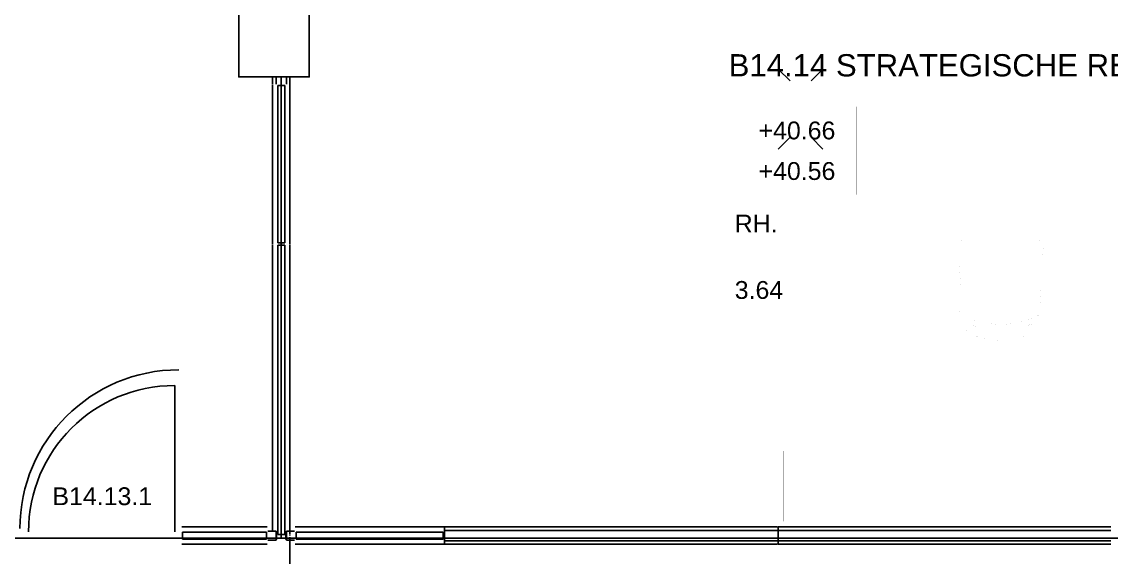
# Model space of a CAD drawing. Extents: x 7690 to 8871, y -6511 to -5312.
# Drawn here: x 8468.8 to 8711.9, y -6137.1 to -6017.6 of the extents above; entities that cross this region are included whole.
import ezdxf

# ---------------------------------------------------------------- set-up
doc = ezdxf.new("R2010")
doc.units = 0
doc.header["$MEASUREMENT"] = 0
doc.linetypes.add('DOT_DASH', pattern=[1, 0, -0.25, 0.5, -0.25])
doc.layers.get('0').update_dxf_attribs({"linetype": 'CONTINUOUS'})
for name, color, linetype in [('A-ALLG-BESCHRIFTUNG_10', 7, 'CONTINUOUS'), ('A-NEU-BÜROTRENNWAND-DAEMMUNG', 7, 'CONTINUOUS'), ('A-NEU-BÜROTRENNWAND-FEIN', 7, 'CONTINUOUS'), ('A-NEU-BÜROTRENNWAND-GROB', 7, 'CONTINUOUS'), ('A-NEU-BÜROTRENNWAND-TÜRPOSITION', 7, 'CONTINUOUS'), ('A-NEU-GRUNDRISS', 7, 'CONTINUOUS'), ('A-NEU-WAND-BETON', 7, 'CONTINUOUS'), ('BWZ122_NGF-POLYGON', 7, 'CONTINUOUS'), ('FM_OBJEKT_MOEBEL', 7, 'CONTINUOUS'), ('FM_OBJEKT_RAUM', 7, 'CONTINUOUS'), ('Z0_NEU', 7, 'CONTINUOUS'), ('Z1_POLYGONE_FLÄCHENNACHWEIS', 7, 'CONTINUOUS')]:
    doc.layers.add(name, color=color, linetype=linetype)
doc.styles.add('ARIAL', font='ARIAL')

# ---------------------------------------------------------------- blocks, each defined once
blk = doc.blocks.new('*D115')
at = {"layer": 'A-NEU-BÜROTRENNWAND-FEIN', "color": 250, "linetype": 'Continuous'}
for p, q in [((8525.5352, -6029.876), (8524.748, -6029.876)), ((8524.748, -6031.4912), (8524.748, -6029.876)), ((8525.5352, -6031.4912), (8525.5352, -6029.876))]:
    blk.add_line(p, q, dxfattribs=at)
blk = doc.blocks.new('*D116')
at = {"layer": 'A-NEU-BÜROTRENNWAND-FEIN', "color": 250, "linetype": 'Continuous'}
for p, q in [((8528.6074, -6029.876), (8527.8184, -6029.876)), ((8527.8184, -6031.4912), (8527.8184, -6029.876)), ((8528.6074, -6031.4912), (8528.6074, -6029.876))]:
    blk.add_line(p, q, dxfattribs=at)
blk = doc.blocks.new('*D117')
at = {"layer": 'A-NEU-BÜROTRENNWAND-GROB', "color": 250, "linetype": 'Continuous'}
for p, q in [((8527.8184, -6029.876), (8525.5352, -6029.876)), ((8525.5352, -6031.4912), (8525.5352, -6029.876)), ((8527.8184, -6031.4912), (8527.8184, -6029.876))]:
    blk.add_line(p, q, dxfattribs=at)
blk = doc.blocks.new('*D121')
at = {"layer": 'A-NEU-BÜROTRENNWAND-FEIN', "color": 250, "linetype": 'Continuous'}
blk.add_line((8502.918, -6131.3721), (8502.918, -6098.7354), dxfattribs=at)
at = {"layer": 'A-NEU-BÜROTRENNWAND-FEIN', "color": 250, "linetype": 'Continuous', "const_width": 0.00174}
for points in [[(8470.2793, -6131.3721), (8502.918, -6131.3721), (8502.918, -6131.6084), (8470.2793, -6131.6084)], [(8470.2793, -6131.6084), (8502.918, -6131.6084), (8502.918, -6131.8447), (8470.2793, -6131.8447)]]:
    blk.add_lwpolyline(points, close=True, dxfattribs=at)
at = {"layer": 'A-NEU-BÜROTRENNWAND-FEIN', "color": 250, "linetype": 'Continuous'}
blk.add_arc((8502.918, -6131.3721), 32.6377, 90, 180, dxfattribs=at)
blk = doc.blocks.new('*D134')
at = {"layer": 'BWZ122_NGF-POLYGON', "color": 6, "linetype": 'Continuous', "const_width": 0.0139}
blk.add_lwpolyline([(8526.6777, -6014.1284), (8532.9375, -6014.1284), (8532.9375, -6029.8765), (8526.6777, -6029.8765), (8526.6777, -6132.8291), (8748.291, -6132.8291), (8748.291, -6132.8291), (8748.291, -6128.6948), (8760.1016, -6128.6948), (8760.1016, -6132.2383), (8761.2852, -6132.2383), (8761.2852, -6025.5454), (8760.1016, -6025.5454), (8748.291, -6025.5454), (8748.291, -6018.459), (8760.1016, -6018.459), (8760.1016, -6025.5454), (8761.2852, -6025.5454), (8761.2852, -5911.7661), (8760.1016, -5911.7661), (8760.1016, -5915.3096), (8748.291, -5915.3096), (8748.291, -5911.7661), (8526.6777, -5911.7661)], close=True, dxfattribs=at)
blk = doc.blocks.new('*D135')
at = {"layer": 'BWZ122_NGF-POLYGON', "color": 6, "linetype": 'Continuous', "const_width": 0.0139}
blk.add_lwpolyline([(8528.6074, -6234.6001), (8528.6074, -6134.1675), (8528.6074, -6132.8286), (8748.291, -6132.8286), (8748.291, -6135.7817), (8760.1035, -6135.7817), (8760.1035, -6132.2383), (8761.2852, -6132.2383), (8761.2852, -6238.9312)], dxfattribs=at)
blk = doc.blocks.new('*D136')
at = {"layer": 'BWZ122_NGF-POLYGON', "color": 6, "linetype": 'Continuous', "const_width": 0.0139}
blk.add_lwpolyline([(8447.8984, -6132.8286), (8526.6777, -6132.8286), (8526.6777, -6029.8765), (8517.1895, -6029.8765), (8517.1895, -6014.1284), (8526.6777, -6014.1284), (8526.6777, -5809.4043), (8517.1895, -5809.4043), (8517.1895, -5793.6563)], dxfattribs=at)
blk = doc.blocks.new('*D147')
at = {"layer": 'BWZ122_NGF-POLYGON', "color": 6, "linetype": 'Continuous', "const_width": 0.0139}
blk.add_lwpolyline([(8414.8281, -6135.7817), (8431.3633, -6135.7817), (8431.7559, -6135.7817), (8447.8984, -6135.7817), (8447.8984, -6132.8286), (8528.6074, -6132.8286), (8528.6074, -6234.6001), (8517.1895, -6234.6001), (8517.1895, -6250.3481), (8528.6074, -6250.3481), (8528.6074, -6454.6787), (8521.5195, -6454.6787), (8521.5195, -6466.4897), (8525.0645, -6466.4897), (8525.0645, -6476.3335), (8414.8281, -6476.3335), (8414.8281, -6466.4897), (8418.3711, -6466.4897), (8418.3711, -6454.6787), (8414.8281, -6454.6787), (8414.8281, -6250.3481), (8422.7012, -6250.3481), (8422.7012, -6234.6001), (8414.8281, -6234.6001)], close=True, dxfattribs=at)
blk = doc.blocks.new('*D183')
at = {"layer": 'Z0_NEU', "color": 1, "linetype": 'Continuous', "const_width": 0.0139}
for points in [[(8503.8105, -6095.2295), (8503.8105, -6130.6626)], [(8503.8105, -6130.6626), (8468.377, -6130.6626)]]:
    blk.add_lwpolyline(points, dxfattribs=at)
at = {"layer": 'Z0_NEU', "color": 1, "linetype": 'Continuous'}
blk.add_arc((8503.8105, -6130.6626), 35.4329, 90, 180, dxfattribs=at)
blk = doc.blocks.new('*D424')
at = {"layer": 'FM_OBJEKT_MOEBEL', "color": 250, "linetype": 'Continuous'}
for p, q in [((8640.248, -6030.7773), (8637.5859, -6028.1152)), ((8644.9004, -6030.7773), (8647.5625, -6028.1152)), ((8640.248, -6043.3047), (8637.5859, -6045.9668)), ((8644.9004, -6043.3047), (8647.5625, -6045.9668))]:
    blk.add_line(p, q, dxfattribs=at)
at = {"layer": 'FM_OBJEKT_MOEBEL', "color": 250, "linetype": 'Continuous', "const_width": 0.00174}
for points in [[(8636.6699, -6027.1987), (8648.4805, -6027.1987), (8648.4805, -6046.8833), (8636.6699, -6046.8833)], [(8640.6055, -6031.1357), (8644.543, -6031.1357), (8644.543, -6042.9463), (8640.6055, -6042.9463)]]:
    blk.add_lwpolyline(points, close=True, dxfattribs=at)
blk = doc.blocks.new('*D425')
at = {"layer": 'FM_OBJEKT_MOEBEL', "color": 250, "linetype": 'Continuous', "const_width": 0.00174}
blk.add_lwpolyline([(8642.5762, -6062.6309), (8729.1895, -6062.6309), (8729.1895, -6027.1973), (8642.5762, -6027.1973)], close=True, dxfattribs=at)
blk = doc.blocks.new('*D426')
at = {"layer": 'FM_OBJEKT_MOEBEL', "color": 250, "linetype": 'Continuous', "const_width": 0.00174}
blk.add_lwpolyline([(8575.8516, -6113.3315), (8544.3555, -6113.3315), (8544.3555, -6129.0796), (8575.8516, -6129.0796)], close=True, dxfattribs=at)
blk = doc.blocks.new('*D427')
at = {"layer": 'FM_OBJEKT_MOEBEL', "color": 250, "linetype": 'Continuous', "const_width": 0.00174}
blk.add_lwpolyline([(8607.3379, -6113.3315), (8575.8418, -6113.3315), (8575.8418, -6129.0796), (8607.3379, -6129.0796)], close=True, dxfattribs=at)
blk = doc.blocks.new('*D428')
at = {"layer": 'FM_OBJEKT_MOEBEL', "color": 250, "linetype": 'Continuous', "const_width": 0.00174}
blk.add_lwpolyline([(8638.8359, -6113.3315), (8607.3398, -6113.3315), (8607.3398, -6129.0796), (8638.8359, -6129.0796)], close=True, dxfattribs=at)
blk = doc.blocks.new('*D429')
at = {"layer": 'FM_OBJEKT_MOEBEL', "color": 250, "linetype": 'Continuous', "const_width": 0.00174}
blk.add_lwpolyline([(8670.332, -6113.3315), (8638.8379, -6113.3315), (8638.8379, -6129.0796), (8670.332, -6129.0796)], close=True, dxfattribs=at)
blk = doc.blocks.new('*D430')
at = {"layer": 'FM_OBJEKT_MOEBEL', "color": 250, "linetype": 'Continuous', "const_width": 0.00174}
blk.add_lwpolyline([(8701.8301, -6113.3315), (8670.334, -6113.3315), (8670.334, -6129.0796), (8701.8301, -6129.0796)], close=True, dxfattribs=at)
blk = doc.blocks.new('*D431')
at = {"layer": 'FM_OBJEKT_MOEBEL', "color": 250, "linetype": 'Continuous', "const_width": 0.00174}
blk.add_lwpolyline([(8733.3281, -6113.3315), (8701.832, -6113.3315), (8701.832, -6129.0796), (8733.3281, -6129.0796)], close=True, dxfattribs=at)
blk = doc.blocks.new('*D469')
at = {"layer": 'FM_OBJEKT_MOEBEL', "color": 250, "linetype": 'Continuous', "const_width": 0.00174}
blk.add_lwpolyline([(8695.8926, -6082.959), (8696.9102, -6082.4399), (8698.2891, -6082.4399), (8698.3506, -6082.4351), (8698.4141, -6082.4199), (8698.4648, -6082.3984), (8698.5293, -6082.3584), (8698.5684, -6082.3252), (8698.5967, -6082.292), (8698.6289, -6082.2466), (8698.6523, -6082.1963), (8698.6748, -6082.127), (8698.6816, -6082.0464), (8698.6816, -6082.0464), (8698.6826, -6071.8101), (8698.6787, -6071.7539), (8698.668, -6071.7031), (8698.6523, -6071.6577), (8698.6318, -6071.6162), (8698.5996, -6071.5679), (8698.5684, -6071.5317), (8698.5205, -6071.4912), (8698.4727, -6071.4619), (8698.4336, -6071.4438), (8698.3955, -6071.4312), (8698.3379, -6071.4194), (8698.2891, -6071.416), (8696.9121, -6071.4165), (8696.8359, -6071.4243), (8696.7891, -6071.4365), (8696.752, -6071.4497), (8696.708, -6071.4731), (8696.6709, -6071.4995), (8696.6328, -6071.5317), (8696.6016, -6071.5674), (8696.5762, -6071.603), (8696.5479, -6071.6587), (8696.5332, -6071.7002), (8696.5215, -6071.7612), (8696.5176, -6071.8101), (8696.5176, -6082.0459), (8696.5234, -6082.1152), (8696.5391, -6082.1748), (8696.5684, -6082.2417), (8696.6094, -6082.2993), (8696.6318, -6082.3237), (8696.668, -6082.3555), (8696.6973, -6082.3765), (8696.7285, -6082.395), (8696.7695, -6082.4136), (8696.8174, -6082.4282), (8696.8604, -6082.436), (8696.9102, -6082.4399), (8695.8926, -6082.959), (8696.7432, -6067.5439), (8696.7188, -6067.2295), (8696.5371, -6066.8096), (8696.2207, -6066.4976), (8695.9121, -6066.3501), (8695.5645, -6066.2979), (8678.9668, -6066.2983), (8678.627, -6066.3486), (8678.4473, -6066.4194), (8678.1094, -6066.6675), (8677.8926, -6066.9907), (8677.8125, -6067.23), (8677.7871, -6067.5444), (8678.6387, -6082.958), (8677.6191, -6082.4395), (8677.7285, -6082.4253), (8677.8398, -6082.3735), (8677.8984, -6082.3252), (8677.9941, -6082.1719), (8678.0137, -6082.0469), (8678.0137, -6071.8101), (8677.9922, -6071.6816), (8677.9395, -6071.5786), (8677.8301, -6071.4771), (8677.6855, -6071.4219), (8677.6211, -6071.4165), (8676.2422, -6071.416), (8676.1133, -6071.439), (8675.9629, -6071.5322), (8675.9082, -6071.6021), (8675.8672, -6071.6904), (8675.8496, -6071.8105), (8675.8477, -6082.0459), (8675.8672, -6082.165), (8675.9629, -6082.3242), (8676.0527, -6082.3906), (8676.1348, -6082.4248), (8677.6191, -6082.4395), (8678.6387, -6082.958), (8678.9844, -6083.1362), (8679.6445, -6083.4502), (8680.4102, -6083.7754), (8681.5586, -6084.189), (8682.4785, -6084.4619), (8683.4375, -6084.6914), (8684.3379, -6084.8579), (8685.1992, -6084.9756), (8685.6855, -6085.0234), (8686.1875, -6085.0601), (8686.6035, -6085.0791), (8686.8047, -6085.0854), (8687.0664, -6085.0898), (8687.125, -6085.0908), (8687.1914, -6085.0913), (8687.1914, -6086.6646), (8687.1816, -6086.6646), (8687.125, -6086.6641), (8686.8203, -6086.6587), (8686.5449, -6086.6475), (8686.2168, -6086.6279), (8685.9238, -6086.604), (8685.5273, -6086.562), (8685.2188, -6086.5229), (8684.8379, -6086.4639), (8684.4355, -6086.3916), (8684.0781, -6086.3164), (8683.709, -6086.23), (8683.3262, -6086.1299), (8683, -6086.0347), (8682.6523, -6085.9253), (8682.2715, -6085.7939), (8682, -6085.6934), (8681.6465, -6085.5527), (8681.2285, -6085.373), (8680.8965, -6085.2261), (8680.5977, -6085.1714), (8680.3672, -6085.1929), (8680.1113, -6085.2861), (8679.8887, -6085.4482), (8679.7129, -6085.6772), (8679.6309, -6085.8691), (8679.5879, -6086.1572), (8679.6445, -6086.48), (8679.8027, -6086.7666), (8679.9805, -6086.9414), (8680.3145, -6087.1201), (8680.6621, -6087.2744), (8681.002, -6087.4165), (8681.3652, -6087.5581), (8681.7441, -6087.6958), (8682.1699, -6087.8384), (8682.5098, -6087.9429), (8682.873, -6088.0474), (8683.2227, -6088.1372), (8683.5098, -6088.2065), (8683.8379, -6088.2788), (8684.1367, -6088.3384), (8684.5254, -6088.4087), (8684.9063, -6088.4673), (8685.3457, -6088.5239), (8685.7637, -6088.5659), (8686.1523, -6088.5972), (8686.5156, -6088.6177), (8686.875, -6088.6294), (8687.2656, -6088.6343), (8687.6504, -6088.6294), (8688.0645, -6088.6147), (8688.5254, -6088.5864), (8689.043, -6088.5396), (8689.4785, -6088.4868), (8689.8555, -6088.4321), (8690.3945, -6088.3384), (8690.8379, -6088.2485), (8691.2695, -6088.147), (8691.748, -6088.022), (8692.1816, -6087.894), (8692.6797, -6087.7319), (8693.1191, -6087.5757), (8693.5371, -6087.4116), (8693.8672, -6087.2744), (8694.1895, -6087.1323), (8694.4395, -6087.0137), (8694.6113, -6086.8916), (8694.7988, -6086.666), (8694.8926, -6086.4624), (8694.9355, -6086.2632), (8694.9414, -6086.0977), (8694.9004, -6085.8672), (8694.8496, -6085.7358), (8694.6934, -6085.501), (8694.5742, -6085.3867), (8694.373, -6085.2617), (8694.1836, -6085.1968), (8693.9238, -6085.1714), (8693.7305, -6085.1968), (8693.5391, -6085.2637), (8693.2305, -6085.4048), (8692.8379, -6085.5718), (8692.584, -6085.6724), (8692.2871, -6085.7837), (8692, -6085.8843), (8691.625, -6086.0059), (8691.2676, -6086.1118), (8690.8789, -6086.2158), (8690.4863, -6086.3091), (8689.9961, -6086.4102), (8689.5801, -6086.4829), (8689.1563, -6086.5439), (8688.6895, -6086.5962), (8688.3633, -6086.6245), (8688.0801, -6086.6431), (8687.8125, -6086.6548), (8687.5, -6086.6631), (8687.3281, -6086.6655), (8687.1914, -6086.6646), (8687.1914, -6085.0913), (8687.5117, -6085.0898), (8687.7969, -6085.083), (8688.1816, -6085.0684), (8688.5, -6085.0498), (8688.793, -6085.0278), (8689.0996, -6085.0005), (8689.584, -6084.9458), (8690.0215, -6084.8853), (8690.3809, -6084.8271), (8690.7051, -6084.769), (8691.0137, -6084.708), (8691.6465, -6084.5659), (8691.9668, -6084.4844), (8692.3926, -6084.3672), (8692.8008, -6084.2451), (8693.2363, -6084.1025), (8693.6504, -6083.9556), (8694.123, -6083.7754), (8694.457, -6083.6377), (8694.8008, -6083.4893), (8695.1445, -6083.3315), (8695.4102, -6083.2036), (8695.6348, -6083.0923)], close=True, dxfattribs=at)

msp = doc.modelspace()

# ---------------------------------------------------------------- linework, layer by layer
at = {"layer": 'A-ALLG-BESCHRIFTUNG_10', "color": 250, "linetype": 'Continuous', "const_width": 0.0139}
for points in [[(8627.4258, -6036.4819), (8654.9844, -6036.4819), (8654.9844, -6046.3247), (8627.4258, -6046.3247)], [(8627.4258, -6046.3247), (8654.9844, -6046.3247), (8654.9844, -6056.167), (8627.4258, -6056.167)]]:
    msp.add_lwpolyline(points, close=True, dxfattribs=at)
at = {"layer": 'A-NEU-BÜROTRENNWAND-DAEMMUNG', "color": 6, "linetype": 'Continuous'}
for p, q in [((8563.1348, -6131.0967), (8637.4258, -6131.0967)), ((8563.1348, -6133.3799), (8563.1348, -6131.0967)), ((8637.543, -6131.0967), (8711.834, -6131.0967)), ((8637.543, -6133.3799), (8637.543, -6131.0967)), ((8563.1348, -6133.3799), (8637.4258, -6133.3799)), ((8637.543, -6133.3799), (8711.834, -6133.3799))]:
    msp.add_line(p, q, dxfattribs=at)
at = {"layer": 'A-NEU-BÜROTRENNWAND-FEIN', "color": 6, "linetype": 'Continuous'}
for p, q in [((8524.748, -6067.1201), (8524.748, -6031.6084)), ((8528.6074, -6067.1201), (8528.6074, -6031.6084)), ((8524.748, -6131.2148), (8524.748, -6067.2383)), ((8528.6074, -6131.2148), (8528.6074, -6067.2383)), ((8504.4727, -6130.3091), (8523.5684, -6130.3091)), ((8529.7871, -6130.3091), (8563.0156, -6130.3091)), ((8525.6543, -6131.3721), (8525.6543, -6132.1792)), ((8525.6543, -6132.2974), (8525.6543, -6133.1045)), ((8527.7012, -6131.3721), (8527.7012, -6132.1792)), ((8527.7012, -6132.2974), (8527.7012, -6133.1045)), ((8504.4727, -6134.1675), (8523.5684, -6134.1675)), ((8529.7871, -6134.1675), (8563.0156, -6134.1675))]:
    msp.add_line(p, q, dxfattribs=at)
at = {"layer": 'A-NEU-BÜROTRENNWAND-FEIN', "color": 6, "linetype": 'Continuous', "const_width": 0.00174}
for points in [[(8469.5332, -6132.2778), (8469.5332, -6131.8838), (8470.0645, -6131.8838), (8470.0645, -6131.333), (8468.8438, -6131.333), (8468.8438, -6131.2148), (8470.1816, -6131.2148), (8470.1816, -6132.002), (8469.6504, -6132.002), (8469.6504, -6132.1597), (8470.8125, -6132.1597), (8470.8125, -6133.2617), (8468.8438, -6133.2617), (8468.8438, -6133.1436), (8470.6934, -6133.1436), (8470.6934, -6132.2778)], [(8503.666, -6132.2778), (8503.666, -6131.8838), (8503.1348, -6131.8838), (8503.1348, -6131.333), (8504.3555, -6131.333), (8504.3555, -6131.2148), (8503.0156, -6131.2148), (8503.0156, -6132.002), (8503.5488, -6132.002), (8503.5488, -6132.1597), (8502.3867, -6132.1597), (8502.3867, -6133.2617), (8504.3555, -6133.2617), (8504.3555, -6133.1436), (8502.5039, -6133.1436), (8502.5039, -6132.2778)], [(8468.8438, -6131.333), (8469.4336, -6131.333), (8469.4336, -6133.1436), (8468.8438, -6133.1436)], [(8503.7637, -6131.333), (8504.3555, -6131.333), (8504.3555, -6133.1436), (8503.7637, -6133.1436)]]:
    msp.add_lwpolyline(points, close=True, dxfattribs=at)
at = {"layer": 'A-NEU-BÜROTRENNWAND-GROB', "color": 6, "linetype": 'Continuous'}
for p, q in [((8527.4648, -6031.8057), (8525.8906, -6031.8057)), ((8525.8906, -6066.9233), (8525.8906, -6031.8057)), ((8527.4648, -6066.9233), (8527.4648, -6031.8057)), ((8527.4648, -6066.9233), (8525.8906, -6066.9233)), ((8527.4648, -6067.4351), (8525.8906, -6067.4351)), ((8525.8906, -6131.9824), (8525.8906, -6067.4351)), ((8527.4648, -6131.9824), (8527.4648, -6067.4351)), ((8523.6855, -6131.2148), (8525.5352, -6131.2148)), ((8525.5352, -6133.2617), (8525.5352, -6131.2148)), ((8527.8203, -6131.2148), (8529.6699, -6131.2148)), ((8527.8203, -6133.2617), (8527.8203, -6131.2148)), ((8563.1348, -6130.3091), (8637.4258, -6130.3091)), ((8563.1348, -6131.0967), (8563.1348, -6130.3091)), ((8563.1348, -6131.0967), (8637.4258, -6131.0967)), ((8637.543, -6130.3091), (8711.834, -6130.3091)), ((8637.543, -6131.0967), (8637.543, -6130.3091)), ((8637.543, -6131.0967), (8711.834, -6131.0967)), ((8504.6699, -6131.4507), (8523.3711, -6131.4507)), ((8504.6699, -6133.0259), (8504.6699, -6131.4507)), ((8504.6699, -6133.0259), (8523.3711, -6133.0259)), ((8523.3711, -6133.0259), (8523.3711, -6131.4507)), ((8523.6855, -6133.2617), (8525.5352, -6133.2617)), ((8527.4648, -6131.9824), (8525.8906, -6131.9824)), ((8527.8203, -6133.2617), (8529.6699, -6133.2617)), ((8529.9844, -6131.4507), (8562.8203, -6131.4507)), ((8529.9844, -6133.0259), (8529.9844, -6131.4507)), ((8529.9844, -6133.0259), (8562.8203, -6133.0259)), ((8562.8203, -6133.0259), (8562.8203, -6131.4507)), ((8563.1348, -6133.3799), (8637.4258, -6133.3799)), ((8563.1348, -6134.1675), (8563.1348, -6133.3799)), ((8637.543, -6133.3799), (8711.834, -6133.3799)), ((8637.543, -6134.1675), (8637.543, -6133.3799)), ((8563.1348, -6134.1675), (8637.4258, -6134.1675)), ((8637.543, -6134.1675), (8711.834, -6134.1675))]:
    msp.add_line(p, q, dxfattribs=at)
at = {"layer": 'A-NEU-BÜROTRENNWAND-GROB', "color": 6, "linetype": 'Continuous', "const_width": 0.00174}
for points in [[(8525.5352, -6031.6084), (8525.5352, -6032.4155), (8525.6543, -6032.4155), (8525.6543, -6031.6084), (8527.7012, -6031.6084), (8527.7012, -6032.4155), (8527.8203, -6032.4155), (8527.8203, -6031.6084), (8528.6074, -6031.6084), (8528.6074, -6031.4902), (8527.8203, -6031.4902), (8527.8203, -6030.6836), (8527.7012, -6030.6836), (8527.7012, -6031.4902), (8525.6543, -6031.4902), (8525.6543, -6030.6836), (8525.5352, -6030.6836), (8525.5352, -6031.4902), (8524.748, -6031.4902), (8524.748, -6031.6084)], [(8525.5352, -6067.2383), (8525.5352, -6068.0454), (8525.6543, -6068.0454), (8525.6543, -6067.2383), (8527.7012, -6067.2383), (8527.7012, -6068.0454), (8527.8203, -6068.0454), (8527.8203, -6067.2383), (8528.6074, -6067.2383), (8528.6074, -6067.1201), (8527.8203, -6067.1201), (8527.8203, -6066.3135), (8527.7012, -6066.3135), (8527.7012, -6067.1201), (8525.6543, -6067.1201), (8525.6543, -6066.3135), (8525.5352, -6066.3135), (8525.5352, -6067.1201), (8524.748, -6067.1201), (8524.748, -6067.2383)], [(8468.7246, -6133.3799), (8467.918, -6133.3799), (8467.918, -6133.2617), (8468.7246, -6133.2617), (8468.7246, -6131.2148), (8467.918, -6131.2148), (8467.918, -6131.0967), (8468.7246, -6131.0967), (8468.7246, -6130.3091), (8468.8438, -6130.3091), (8468.8438, -6131.0967), (8469.6504, -6131.0967), (8469.6504, -6131.2148), (8468.8438, -6131.2148), (8468.8438, -6133.2617), (8469.6504, -6133.2617), (8469.6504, -6133.3799), (8468.8438, -6133.3799), (8468.8438, -6134.1675), (8468.7246, -6134.1675)], [(8504.3555, -6131.0967), (8503.5488, -6131.0967), (8503.5488, -6131.2148), (8504.3555, -6131.2148), (8504.3555, -6133.2617), (8503.5488, -6133.2617), (8503.5488, -6133.3799), (8504.3555, -6133.3799), (8504.3555, -6134.1675), (8504.4727, -6134.1675), (8504.4727, -6133.3799), (8505.2793, -6133.3799), (8505.2793, -6133.2617), (8504.4727, -6133.2617), (8504.4727, -6131.2148), (8505.2793, -6131.2148), (8505.2793, -6131.0967), (8504.4727, -6131.0967), (8504.4727, -6130.3091), (8504.3555, -6130.3091)], [(8523.5684, -6131.0967), (8522.7598, -6131.0967), (8522.7598, -6131.2148), (8523.5684, -6131.2148), (8523.5684, -6133.2617), (8522.7598, -6133.2617), (8522.7598, -6133.3799), (8523.5684, -6133.3799), (8523.5684, -6134.1675), (8523.6855, -6134.1675), (8523.6855, -6133.3799), (8524.4922, -6133.3799), (8524.4922, -6133.2617), (8523.6855, -6133.2617), (8523.6855, -6131.2148), (8524.4922, -6131.2148), (8524.4922, -6131.0967), (8523.6855, -6131.0967), (8523.6855, -6130.3091), (8523.5684, -6130.3091)], [(8529.7871, -6131.0967), (8530.5957, -6131.0967), (8530.5957, -6131.2148), (8529.7871, -6131.2148), (8529.7871, -6133.2617), (8530.5957, -6133.2617), (8530.5957, -6133.3799), (8529.7871, -6133.3799), (8529.7871, -6134.1675), (8529.6699, -6134.1675), (8529.6699, -6133.3799), (8528.8633, -6133.3799), (8528.8633, -6133.2617), (8529.6699, -6133.2617), (8529.6699, -6131.2148), (8528.8633, -6131.2148), (8528.8633, -6131.0967), (8529.6699, -6131.0967), (8529.6699, -6130.3091), (8529.7871, -6130.3091)], [(8563.1348, -6131.0967), (8563.9414, -6131.0967), (8563.9414, -6131.2148), (8563.1348, -6131.2148), (8563.1348, -6133.2617), (8563.9414, -6133.2617), (8563.9414, -6133.3799), (8563.1348, -6133.3799), (8563.1348, -6134.1675), (8563.0156, -6134.1675), (8563.0156, -6133.3799), (8562.209, -6133.3799), (8562.209, -6133.2617), (8563.0156, -6133.2617), (8563.0156, -6131.2148), (8562.209, -6131.2148), (8562.209, -6131.0967), (8563.0156, -6131.0967), (8563.0156, -6130.3091), (8563.1348, -6130.3091)], [(8637.543, -6131.0967), (8638.3516, -6131.0967), (8638.3516, -6131.2148), (8637.543, -6131.2148), (8637.543, -6133.2617), (8638.3516, -6133.2617), (8638.3516, -6133.3799), (8637.543, -6133.3799), (8637.543, -6134.1675), (8637.4258, -6134.1675), (8637.4258, -6133.3799), (8636.6191, -6133.3799), (8636.6191, -6133.2617), (8637.4258, -6133.2617), (8637.4258, -6131.2148), (8636.6191, -6131.2148), (8636.6191, -6131.0967), (8637.4258, -6131.0967), (8637.4258, -6130.3091), (8637.543, -6130.3091)], [(8711.9531, -6131.0967), (8712.7598, -6131.0967), (8712.7598, -6131.2148), (8711.9531, -6131.2148), (8711.9531, -6133.2617), (8712.7598, -6133.2617), (8712.7598, -6133.3799), (8711.9531, -6133.3799), (8711.9531, -6134.1675), (8711.834, -6134.1675), (8711.834, -6133.3799), (8711.0273, -6133.3799), (8711.0273, -6133.2617), (8711.834, -6133.2617), (8711.834, -6131.2148), (8711.0273, -6131.2148), (8711.0273, -6131.0967), (8711.834, -6131.0967), (8711.834, -6130.3091), (8711.9531, -6130.3091)], [(8527.8203, -6132.2974), (8527.8203, -6133.1045), (8527.7012, -6133.1045), (8527.7012, -6132.2974), (8525.6543, -6132.2974), (8525.6543, -6133.1045), (8525.5352, -6133.1045), (8525.5352, -6132.2974), (8524.748, -6132.2974), (8524.748, -6132.1792), (8525.5352, -6132.1792), (8525.5352, -6131.3721), (8525.6543, -6131.3721), (8525.6543, -6132.1792), (8527.7012, -6132.1792), (8527.7012, -6131.3721), (8527.8203, -6131.3721), (8527.8203, -6132.1792), (8528.6074, -6132.1792), (8528.6074, -6132.2974)], [(8525.6543, -6133.2617), (8525.6543, -6132.2974), (8527.7012, -6132.2974), (8527.7012, -6133.2617), (8528.6074, -6133.2617), (8528.6074, -6134.1675), (8524.748, -6134.1675), (8524.748, -6133.2617)]]:
    msp.add_lwpolyline(points, close=True, dxfattribs=at)
at = {"layer": 'A-NEU-GRUNDRISS', "color": 6, "linetype": 'DOT_DASH'}
msp.add_line((8528.6074, -6234.6001), (8528.6074, -6029.8765), dxfattribs=at)
at = {"layer": 'A-NEU-WAND-BETON', "color": 6, "linetype": 'Continuous'}
for p, q in [((8517.1895, -6029.8765), (8517.1895, -6014.1284)), ((8532.9375, -6029.8765), (8532.9375, -6014.1284)), ((8517.1895, -6029.8765), (8532.9375, -6029.8765))]:
    msp.add_line(p, q, dxfattribs=at)
at = {"layer": 'FM_OBJEKT_RAUM', "color": 6, "linetype": 'Continuous'}
for points in [[(8447.8984, -6132.8286), (8526.6777, -6132.8286), (8526.6777, -6029.8765), (8517.1895, -6029.8765), (8517.1895, -6014.1284), (8526.6777, -6014.1284), (8526.6777, -5809.4043), (8517.1895, -5809.4043), (8517.1895, -5793.6563)], [(8528.6074, -6234.6001), (8528.6074, -6134.1675), (8528.6074, -6132.8286), (8748.291, -6132.8286), (8748.291, -6135.7817), (8760.1016, -6135.7817), (8760.1016, -6132.2383), (8761.2852, -6132.2383), (8761.2852, -6238.9312)]]:
    msp.add_lwpolyline(points, dxfattribs=at)
for points in [[(8526.6777, -6014.1284), (8532.9375, -6014.1284), (8532.9375, -6029.8765), (8526.6777, -6029.8765), (8526.6777, -6132.8291), (8748.291, -6132.8291), (8748.291, -6132.8291), (8748.291, -6128.6948), (8760.1035, -6128.6948), (8760.1035, -6132.2383), (8761.2852, -6132.2383), (8761.2852, -6025.5459), (8760.1035, -6025.5459), (8748.291, -6025.5459), (8748.291, -6018.459), (8760.1035, -6018.459), (8760.1035, -6025.5459), (8761.2852, -6025.5459), (8761.2852, -5911.7661), (8760.1035, -5911.7666), (8760.1035, -5915.3096), (8748.291, -5915.3096), (8748.291, -5911.7666), (8526.6777, -5911.7666)], [(8414.8281, -6135.7817), (8431.3633, -6135.7817), (8431.7559, -6135.7817), (8447.8984, -6135.7817), (8447.8984, -6132.8286), (8528.6074, -6132.8286), (8528.6074, -6234.6001), (8517.1895, -6234.6001), (8517.1895, -6250.3481), (8528.6074, -6250.3481), (8528.6074, -6454.6787), (8521.5195, -6454.6787), (8521.5195, -6466.4897), (8525.0645, -6466.4897), (8525.0645, -6476.3335), (8414.8281, -6476.3335), (8414.8281, -6466.4897), (8418.3711, -6466.4897), (8418.3711, -6454.6787), (8414.8281, -6454.6787), (8414.8281, -6250.3481), (8422.7012, -6250.3481), (8422.7012, -6234.6001), (8414.8281, -6234.6001)]]:
    msp.add_lwpolyline(points, close=True, dxfattribs=at)
at = {"layer": 'Z0_NEU', "color": 1, "linetype": 'Continuous', "const_width": 0.0139}
msp.add_lwpolyline([(8523.4883, -6130.6626), (8523.4883, -6029.8755), (8526.6367, -6029.8755), (8526.6367, -6130.6626), (8748.291, -6130.6626), (8748.291, -6133.812), (8503.8105, -6133.812), (8503.8105, -6130.6626), (8523.4883, -6130.6626)], close=True, dxfattribs=at)
at = {"layer": 'Z1_POLYGONE_FLÄCHENNACHWEIS', "color": 253, "linetype": 'Continuous', "const_width": 0.0139}
for points in [[(8417.584, -5797.5928), (8447.8984, -5797.5928), (8448.3906, -6132.2373), (8525.0625, -6132.2373), (8525.0625, -6029.8755), (8517.1895, -6029.8755), (8517.1895, -6014.1274), (8525.0625, -6014.1274), (8525.0625, -5809.4038), (8517.1895, -5809.4038), (8517.1895, -5793.6558), (8525.0625, -5793.6558), (8525.0625, -5694.8374), (8417.584, -5694.8374), (8417.584, -5797.5928)], [(8525.0625, -5911.7656), (8525.0625, -6014.1274), (8532.9375, -6014.1274), (8532.9375, -6029.8755), (8525.0625, -6029.8755), (8525.0625, -6132.2373), (8532.9375, -6132.2373), (8532.9375, -6132.2373), (8748.291, -6132.2373), (8748.291, -5911.7656)], [(8525.0625, -6132.2373), (8525.0625, -6234.5991), (8532.9375, -6234.5991), (8532.9375, -6250.3472), (8517.1895, -6250.3472), (8517.1895, -6234.5991), (8525.0625, -6234.5991), (8525.0625, -6132.2373)]]:
    msp.add_lwpolyline(points, close=True, dxfattribs=at)
msp.add_lwpolyline([(8748.291, -6132.2373), (8748.291, -6132.2373), (8453.0156, -6132.2373), (8453.0156, -6135.7808), (8414.8262, -6135.7808), (8414.8262, -6234.5991), (8422.7012, -6234.5991), (8422.7012, -6250.3472), (8406.9531, -6250.3472), (8406.9531, -6234.5991), (8414.8262, -6234.5991), (8414.8262, -6135.7808), (8191.6001, -6135.7808), (8191.6001, -6454.6768), (8748.291, -6454.6768), (8748.291, -6132.2373)], dxfattribs=at)

# ---------------------------------------------------------------- block references
at = {"color": 0, "linetype": 'ByBlock'}
for name in ['*D136', '*D134', '*D424', '*D425', '*D469', '*D183', '*D426', '*D427', '*D428', '*D429', '*D430', '*D431', '*D147', '*D135']:
    msp.add_blockref(name, (0, 0), dxfattribs=at)
at = {"color": 6, "linetype": 'ByBlock'}
for name in ['*D115', '*D117', '*D116', '*D121']:
    msp.add_blockref(name, (0, 0), dxfattribs=at)

# ---------------------------------------------------------------- texts
at = {"layer": 'A-ALLG-BESCHRIFTUNG_10', "color": 250, "linetype": 'Continuous', "style": 'ARIAL'}
for s, height, p in [('B14.14 STRATEGISCHE RESERVE', 4.971268, (8626.5234, -6029.7616)), ('+40.66', 3.9767, (8633.1934, -6043.8046)), ('+40.56', 3.9767, (8633.1934, -6052.8598)), ('RH.', 3.9767, (8627.8828, -6064.5893)), ('3.64', 3.9767, (8627.8828, -6079.4038))]:
    msp.add_text(s, height=height, dxfattribs=at).set_placement(p)
at = {"layer": 'A-NEU-BÜROTRENNWAND-TÜRPOSITION', "color": 250, "linetype": 'Continuous', "style": 'ARIAL'}
msp.add_text('B14.13.1', height=3.97701, dxfattribs=at).set_placement((8475.627, -6125.4378))

doc.saveas('drawing.dxf')
